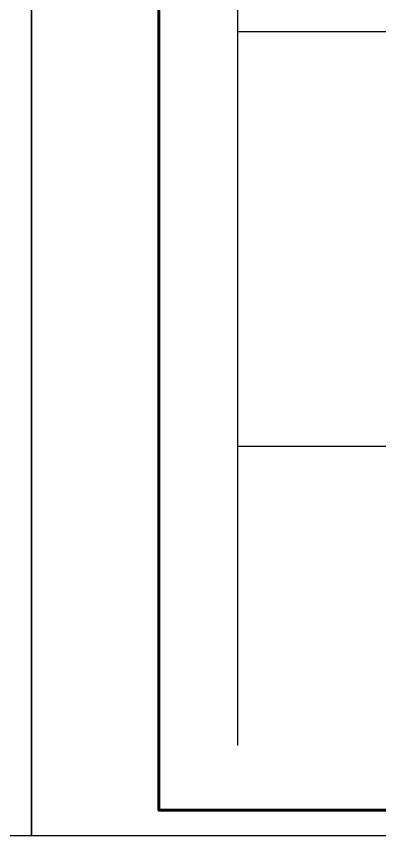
# Model space of a CAD drawing. Extents: x 695776 to 1250176, y 4443437 to 9025597.
# Drawn here: x 745818 to 754379, y 4538450 to 4557776 of the extents above; entities that cross this region are included whole.
import ezdxf

# ---------------------------------------------------------------- set-up
doc = ezdxf.new("R2010")
doc.units = 0
doc.header["$LTSCALE"] = 0.5
doc.layers.add('图框', color=7, linetype='CONTINUOUS')
doc.layers.add('辅助线', color=3, linetype='CONTINUOUS')

msp = doc.modelspace()

# ---------------------------------------------------------------- linework, layer by layer
at = {"layer": '图框', "linetype": 'Continuous', "lineweight": -2, "flags": 128}
for points in [[(695776.0354, 4574089.5978), (695776.0354, 4538449.5978), (746176.0354, 4538449.5978), (746176.0354, 4574089.5978), (695776.0354, 4574089.5978)], [(746176.0257, 4574089.5982), (746176.0257, 4538449.5982), (796576.0257, 4538449.5982), (796576.0257, 4574089.5982), (746176.0257, 4574089.5982)]]:
    msp.add_lwpolyline(points, dxfattribs=at)
at = {"layer": '图框', "linetype": 'Continuous', "lineweight": 60, "flags": 128}
msp.add_lwpolyline([(749176.0257, 4573489.5982), (795976.0257, 4573489.5982), (795976.0257, 4539049.5982), (749176.0257, 4539049.5982), (749176.0257, 4573489.5982)], dxfattribs=at)
at = {"layer": '辅助线'}
for points in [[(751029.873, 4568016.1388), (751029.873, 4540573.0659)], [(751029.873, 4557419.8741), (793485.2147, 4557419.8741)], [(751029.873, 4547633.5904), (793035.1946, 4547633.5904)]]:
    msp.add_lwpolyline(points, dxfattribs=at)

doc.saveas('drawing.dxf')
